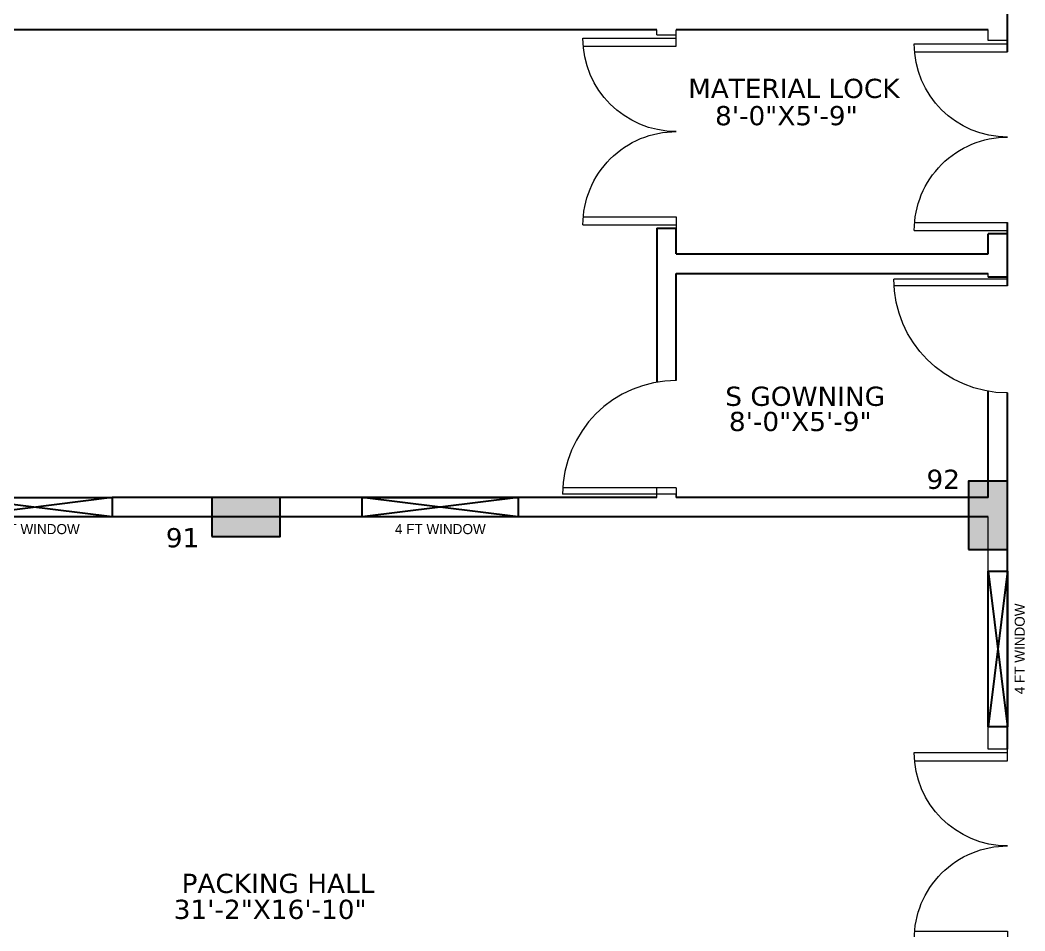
# Model space of a CAD drawing. Header units: inches. Extents: x -217 to 2701, y -906 to 3312.
# Drawn here: x 178 to 487.3, y 1537.5 to 1818 of the extents above; entities that cross this region are included whole.
import ezdxf

# ---------------------------------------------------------------- set-up
doc = ezdxf.new("R2010")
doc.units = ezdxf.units.IN
doc.header["$MEASUREMENT"] = 0
for name, color, linetype in [('COLUMN', 8, 'CONTINUOUS'), ('COLUMN HATCH', 8, 'CONTINUOUS'), ('TEXT', 8, 'CONTINUOUS'), ('WALL', 7, 'CONTINUOUS'), ('WINDOOW', 8, 'CONTINUOUS')]:
    doc.layers.add(name, color=color, linetype=linetype)
doc.styles.add('H St Bt', font='stylu.ttf')
doc.styles.add('VERDANA', font='verdana.ttf')

# ---------------------------------------------------------------- blocks, each defined once
blk = doc.blocks.new('b d')
at = {"layer": 'WINDOOW', "color": 0, "lineweight": 0}
for p, q in [((67237.44, 17555.04), (67233.94, 17555.04)), ((67234.94, 17526.29), (67234.94, 17555.04)), ((67237.44, 17526.39), (67237.44, 17555.04)), ((67289.94, 17526.39), (67289.94, 17555.04)), ((67289.94, 17555.04), (67293.44, 17555.04)), ((67292.44, 17526.29), (67292.44, 17555.04))]:
    blk.add_line(p, q, dxfattribs=at)
for centre, start, end in [((67234.94, 17555.04), 270, 0), ((67292.44, 17555.04), 180, 270)]:
    blk.add_arc(centre, 28.75, start, end, dxfattribs=at)
blk = doc.blocks.new('D1')
at = {"layer": 'WINDOOW', "color": 0, "lineweight": 0}
for p, q in [((2995.31, -11649.76), (2960.31, -11649.76)), ((2995.31, -11647.76), (2960.36, -11647.76)), ((2995.31, -11647.76), (2995.31, -11650.76))]:
    blk.add_line(p, q, dxfattribs=at)
blk.add_arc((2995.31, -11649.76), 35, 90, 180, dxfattribs=at)
blk = doc.blocks.new('*U445')
at = {"layer": 'WALL', "color": 0}
for p, q in [((60520.06, 48188.77), (60526.06, 48188.77)), ((60520.06, 48140.77), (60520.06, 48188.77)), ((60526.06, 48188.77), (60520.06, 48140.77)), ((60520.06, 48188.77), (60526.06, 48140.77)), ((60526.06, 48188.77), (60526.06, 48140.77)), ((60526.06, 48140.77), (60520.06, 48140.77))]:
    blk.add_line(p, q, dxfattribs=at)
at = {"layer": 'TEXT', "lineweight": 0, "style": 'H St Bt'}
blk.add_text('4 FT WINDOW', height=3.1104, rotation=90, dxfattribs=at).set_placement((60531.34, 48150.84))
blk = doc.blocks.new('*U464')
at = {"layer": 'WALL', "color": 0}
for p, q in [((60520.06, 48188.77), (60526.06, 48188.77)), ((60520.06, 48140.77), (60520.06, 48188.77)), ((60526.06, 48188.77), (60520.06, 48140.77)), ((60520.06, 48188.77), (60526.06, 48140.77)), ((60526.06, 48188.77), (60526.06, 48140.77)), ((60526.06, 48140.77), (60520.06, 48140.77))]:
    blk.add_line(p, q, dxfattribs=at)
at = {"layer": 'TEXT', "lineweight": 0, "style": 'H St Bt'}
blk.add_text('4 FT WINDOW', height=3.1104, rotation=90, dxfattribs=at).set_placement((60531.34, 48150.84))
blk = doc.blocks.new('*U488')
at = {"layer": 'WALL', "color": 0}
for p, q in [((60520.06, 48188.77), (60526.06, 48188.77)), ((60520.06, 48140.77), (60520.06, 48188.77)), ((60526.06, 48188.77), (60520.06, 48140.77)), ((60520.06, 48188.77), (60526.06, 48140.77)), ((60526.06, 48188.77), (60526.06, 48140.77)), ((60526.06, 48140.77), (60520.06, 48140.77))]:
    blk.add_line(p, q, dxfattribs=at)
at = {"layer": 'TEXT', "lineweight": 0, "style": 'H St Bt'}
blk.add_text('4 FT WINDOW', height=3.1104, rotation=90, dxfattribs=at).set_placement((60531.34, 48150.84))

msp = doc.modelspace()

# ---------------------------------------------------------------- hatches: boundary and pattern name
at = {"layer": 'COLUMN HATCH', "linetype": 'Continuous'}
for points in [[(470, 1655), (482, 1655), (482, 1676), (470, 1676)], [(237, 1671), (237, 1659), (258, 1659), (258, 1671)]]:
    msp.add_hatch(color=256, dxfattribs=at).paths.add_polyline_path(points)
at = {"layer": 'TEXT', "lineweight": 0}
for points in [[(470, 1655), (482, 1655), (482, 1676), (470, 1676)], [(237, 1671), (237, 1659), (258, 1659), (258, 1671)]]:
    msp.add_hatch(color=256, dxfattribs=at).paths.add_polyline_path(points)

# ---------------------------------------------------------------- linework, layer by layer
at = {"layer": 'COLUMN', "linetype": 'Continuous'}
for points in [[(470, 1655), (482, 1655), (482, 1676), (470, 1676)], [(237, 1659), (258, 1659), (258, 1671), (237, 1671)]]:
    msp.add_lwpolyline(points, close=True, dxfattribs=at)
at = {"layer": 'TEXT', "lineweight": 0}
for points in [[(470, 1655), (482, 1655), (482, 1676), (470, 1676)], [(237, 1659), (258, 1659), (258, 1671), (237, 1671)]]:
    msp.add_lwpolyline(points, close=True, dxfattribs=at)
at = {"layer": 'WALL', "linetype": 'Continuous'}
for p, q in [((482, 1808.21), (482, 1864.73)), ((374, 1815), (169, 1815)), ((476, 1815), (380, 1815)), ((482, 1736.2), (482, 1755.71)), ((476, 1746), (476, 1752.21)), ((482, 1752.21), (476, 1752.21)), ((380, 1746), (476, 1746)), ((380, 1707), (380, 1740)), ((380, 1740), (476, 1740)), ((482, 1738.84), (476, 1738.84)), ((476, 1671), (476, 1703.72)), ((482, 1593.46), (482, 1703.2)), ((374, 1671), (206.31, 1671)), ((476, 1671), (380, 1671)), ((476, 1665), (206.31, 1665))]:
    msp.add_line(p, q, dxfattribs=at)
at = {"layer": 'WALL'}
for p, q in [((374, 1753.93), (380, 1753.93)), ((374, 1753.93), (374, 1723.93)), ((380, 1746), (380, 1753.93))]:
    msp.add_line(p, q, dxfattribs=at)
at = {"layer": 'WALL', "linetype": 'Continuous'}
msp.add_lwpolyline([(374, 1753.93), (374, 1706.48)], dxfattribs=at)
at = {"layer": 'WINDOOW', "lineweight": 0}
for p, q in [((374, 1813.43), (374, 1815)), ((374, 1813.43), (380, 1813.43)), ((380, 1813.43), (380, 1815)), ((476, 1811.71), (476, 1815)), ((482, 1811.71), (476, 1811.71)), ((476, 1746), (476, 1749.73)), ((476, 1738.84), (476, 1740)), ((374, 1671), (374, 1674)), ((380, 1671), (380, 1672)), ((476, 1593.46), (476, 1665)), ((482, 1593.46), (476, 1593.46))]:
    msp.add_line(p, q, dxfattribs=at)

# ---------------------------------------------------------------- block references
at = {"layer": 'WALL', "rotation": 270}
for name, p in [('*U488', (-47982.46, 62191.06)), ('*U464', (-47857.47, 62191.06))]:
    msp.add_blockref(name, p, dxfattribs=at)
at = {"layer": 'WALL'}
msp.add_blockref('*U445', (-60044.06, -46540.43), dxfattribs=at)
at = {"layer": 'WINDOOW', "lineweight": 0, "xscale": -1}
for name, p, rotation in [('b d', (-17175.04, -65480.01), 270), ('b d', (-17073.04, -65481.73), 270), ('D1', (-2513.31, -9911.56), 180), ('b d', (-17073.04, -65699.98), 270)]:
    msp.add_blockref(name, p, dxfattribs=dict(at, rotation=rotation))
at = {"layer": 'WINDOOW', "lineweight": 0}
msp.add_blockref('D1', (-2615.31, 13321.76), dxfattribs=at)

# ---------------------------------------------------------------- texts
at = {"layer": 'TEXT', "lineweight": 0, "style": 'VERDANA'}
for s, height, p in [('MATERIAL LOCK', 5.9055, (383.63, 1794.02, -0.01)), ('8\'-0"X5\'-9"', 5.9055, (391.93, 1785.63, -0.01)), ('S GOWNING', 5.906, (395.09, 1699.22, 0.28)), ('8\'-0"X5\'-9"', 5.9055, (396.2, 1691.47, 0.28)), ('PACKING HALL', 5.9055, (227.69, 1549.23)), ('31\'-2"X16\'-10"', 5.9055, (225.28, 1541.24))]:
    msp.add_text(s, height=height, dxfattribs=at).set_placement(p)
at = {"layer": 'TEXT', "lineweight": 0, "char_height": 5.906, "width": 5.1391, "attachment_point": 5, "style": 'VERDANA'}
for s, insert in [('92', (462.18, 1676.55)), ('91', (227.99, 1658.56))]:
    msp.add_mtext(s, dxfattribs=dict(at, insert=insert))

doc.saveas('drawing.dxf')
